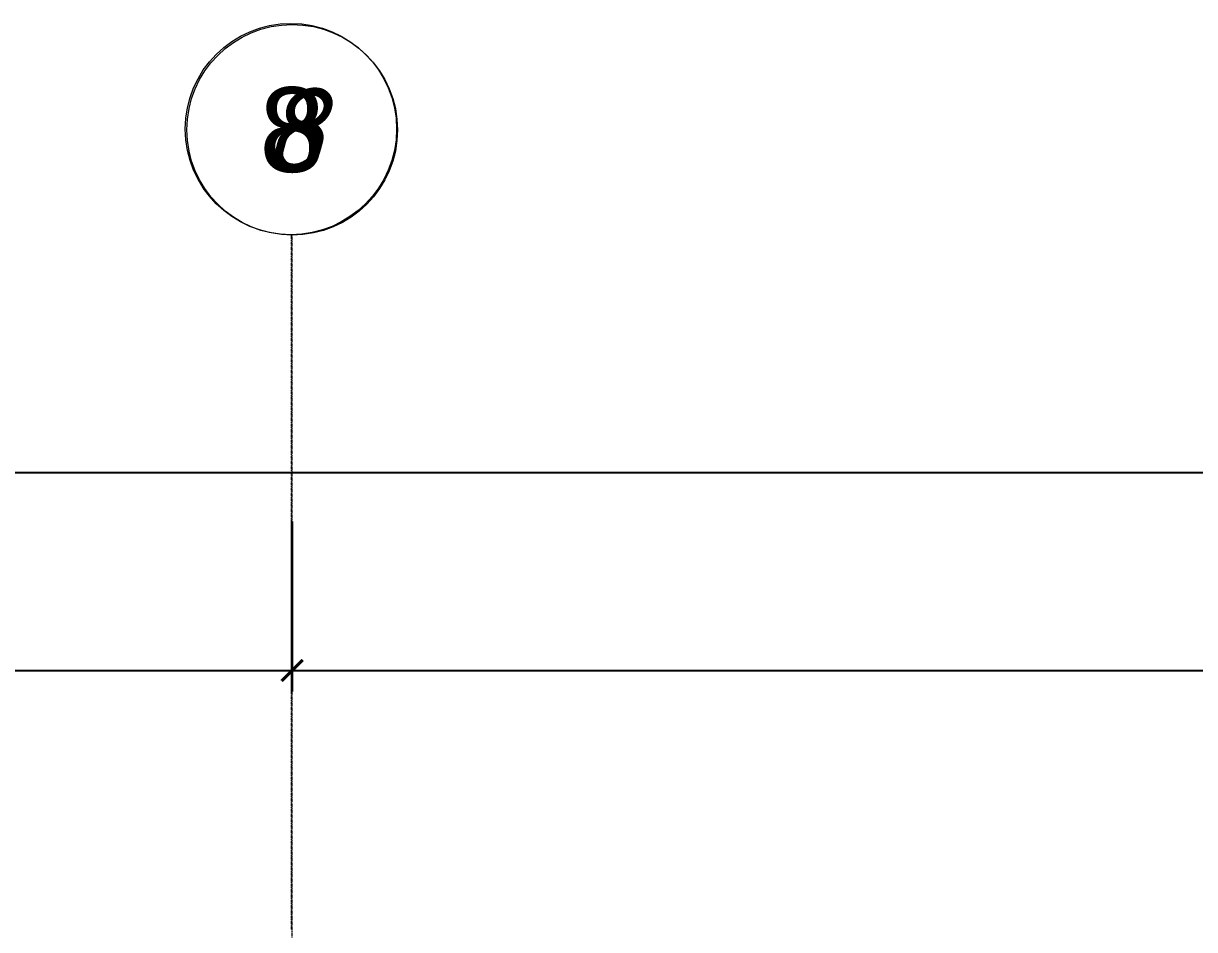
# Model space of a CAD drawing. Header units: millimetres. Extents: x -10178924 to 11692288, y -947381 to 58396.
# Drawn here: x 738282 to 743843, y -809888 to -805585 of the extents above; entities that cross this region are included whole.
import ezdxf
from ezdxf.enums import TextEntityAlignment as Align

# ---------------------------------------------------------------- set-up
doc = ezdxf.new("R2010")
doc.units = ezdxf.units.MM
doc.linetypes.add('осевая', pattern=[50.8, 31.75, -6.35, 6.35, -6.35])
doc.layers.add('PDF _Размеры осевые', color=7, linetype='Continuous', true_color=0x5d6970)
doc.layers.add('PDF _Текст', color=7, linetype='Continuous', lineweight=5)
doc.layers.add('Размеры осевые', color=153, linetype='Continuous', lineweight=9)
doc.styles.add('PDF ArialMT', font='arial.ttf')
doc.styles.add('PDF ISOCPEUR Italic', font='isocpeui.ttf')
doc.styles.add('Текст_М100', font='GOST_Common Italic.ttf', dxfattribs={"height": 250})
doc.dimstyles.new('Размеры_М100', dxfattribs={"dimtxt": 250, "dimasz": 100, "dimexe": 100, "dimexo": 100, "dimgap": 100, "dimtad": 1, "dimrnd": 5, "dimtxsty": 'Текст_М100', "dimblk": 'ARCHTICK', "dimcen": 250, "dimdle": 100, "dimadec": 0, "dimazin": 2, "dimtfac": 1, "dimtmove": 1, "dimatfit": 3, "dimfxl": 1, "dimarcsym": 0})

# ---------------------------------------------------------------- blocks, each defined once
blk = doc.blocks.new('_ArchTick')
at = {"color": 0, "linetype": 'ByBlock', "const_width": 0.15}
blk.add_lwpolyline([(-0.5, -0.5), (0.5, 0.5)], dxfattribs=at)
blk = doc.blocks.new('*D2713')
at = {"layer": 'Defpoints', "color": 0, "ltscale": 100, "transparency": 16777216}
for p in [(-7000, -26444.9), (61000, -26444.9), (61000, -26928.2)]:
    blk.add_point(p, dxfattribs=at)
at = {"layer": 'Размеры осевые', "color": 0, "lineweight": -2, "ltscale": 100, "transparency": 16777216}
for p, q in [((-7000, -26544.9), (-7000, -27028.2)), ((61000, -26544.9), (61000, -27028.2)), ((-7100, -26928.2), (61100, -26928.2))]:
    blk.add_line(p, q, dxfattribs=at)
at = {"layer": 'Размеры осевые', "color": 0, "lineweight": -2, "ltscale": 100, "transparency": 16777216, "xscale": 100, "yscale": 100, "zscale": 100, "rotation": 180}
blk.add_blockref('_ArchTick', (-7000, -26928.2), dxfattribs=at)
at = {"layer": 'Размеры осевые', "color": 0, "lineweight": -2, "ltscale": 100, "transparency": 16777216, "xscale": 100, "yscale": 100, "zscale": 100}
blk.add_blockref('_ArchTick', (61000, -26928.2), dxfattribs=at)
at = {"layer": 'Размеры осевые', "color": 0, "ltscale": 100, "transparency": 16777216, "insert": (27000, -26703.2), "char_height": 250, "attachment_point": 5, "style": 'Текст_М100'}
blk.add_mtext('68000', dxfattribs=at)
blk = doc.blocks.new('*D2717')
at = {"layer": 'Defpoints', "color": 0, "ltscale": 100, "transparency": 16777216}
for p in [(13200, -27060.3), (17200, -27060.3), (17200, -27867.7)]:
    blk.add_point(p, dxfattribs=at)
at = {"layer": 'Размеры осевые', "color": 0, "lineweight": -2, "ltscale": 100, "transparency": 16777216}
for p, q in [((13200, -27160.3), (13200, -27967.7)), ((17200, -27160.3), (17200, -27967.7)), ((13100, -27867.7), (17300, -27867.7))]:
    blk.add_line(p, q, dxfattribs=at)
at = {"layer": 'Размеры осевые', "color": 0, "lineweight": -2, "ltscale": 100, "transparency": 16777216, "xscale": 100, "yscale": 100, "zscale": 100, "rotation": 180}
blk.add_blockref('_ArchTick', (13200, -27867.7), dxfattribs=at)
at = {"layer": 'Размеры осевые', "color": 0, "lineweight": -2, "ltscale": 100, "transparency": 16777216, "xscale": 100, "yscale": 100, "zscale": 100}
blk.add_blockref('_ArchTick', (17200, -27867.7), dxfattribs=at)
at = {"layer": 'Размеры осевые', "color": 0, "ltscale": 100, "transparency": 16777216, "insert": (15200, -27642.7), "char_height": 250, "attachment_point": 5, "style": 'Текст_М100'}
blk.add_mtext('4000', dxfattribs=at)
blk = doc.blocks.new('*D2718')
at = {"layer": 'Defpoints', "color": 0, "ltscale": 100, "transparency": 16777216}
for p in [(17200, -27060.3), (27000, -27248.7), (27000, -27867.7)]:
    blk.add_point(p, dxfattribs=at)
at = {"layer": 'Размеры осевые', "color": 0, "lineweight": -2, "ltscale": 100, "transparency": 16777216}
for p, q in [((17200, -27160.3), (17200, -27967.7)), ((27000, -27348.7), (27000, -27967.7)), ((17100, -27867.7), (27100, -27867.7))]:
    blk.add_line(p, q, dxfattribs=at)
at = {"layer": 'Размеры осевые', "color": 0, "lineweight": -2, "ltscale": 100, "transparency": 16777216, "xscale": 100, "yscale": 100, "zscale": 100, "rotation": 180}
blk.add_blockref('_ArchTick', (17200, -27867.7), dxfattribs=at)
at = {"layer": 'Размеры осевые', "color": 0, "lineweight": -2, "ltscale": 100, "transparency": 16777216, "xscale": 100, "yscale": 100, "zscale": 100}
blk.add_blockref('_ArchTick', (27000, -27867.7), dxfattribs=at)
at = {"layer": 'Размеры осевые', "color": 0, "ltscale": 100, "transparency": 16777216, "insert": (22100, -27642.7), "char_height": 250, "attachment_point": 5, "style": 'Текст_М100'}
blk.add_mtext('9800', dxfattribs=at)
blk = doc.blocks.new('A$C5282721b')
at = {"layer": 'Размеры осевые', "color": 251, "linetype": 'осевая', "ltscale": 0.5, "transparency": 33554687}
blk.add_line((17200, -40100), (17200, -25800), dxfattribs=at)
at = {"layer": 'Размеры осевые', "color": 251, "ltscale": 100, "transparency": 33554687}
blk.add_circle((17200, -25300), 500, dxfattribs=at)
at = {"layer": 'Размеры осевые', "color": 251, "ltscale": 100, "transparency": 33554687, "style": 'PDF ISOCPEUR Italic'}
blk.add_text('8', height=400, dxfattribs=at).set_placement((17200, -25300), align=Align.MIDDLE_CENTER)
at = {"layer": 'Размеры осевые', "color": 251, "ltscale": 100, "transparency": 33554687}
for base, p1, p2, picture, middle in [((61000, -26928.154), (-7000, -26444.862), (61000, -26444.862), '*D2713', (27000, -26703.154)), ((17200, -27867.723), (13200, -27060.289), (17200, -27060.289), '*D2717', (15200, -27642.723)), ((27000, -27867.723), (17200, -27060.289), (27000, -27248.656), '*D2718', (22100, -27642.723))]:
    dim = blk.add_linear_dim(base=base, p1=p1, p2=p2, dimstyle='Размеры_М100', dxfattribs=at)
    dim.commit()
    dim.dimension.update_dxf_attribs({"geometry": picture, "text_midpoint": middle})

msp = doc.modelspace()

# ---------------------------------------------------------------- linework, layer by layer
at = {"layer": 'PDF _Размеры осевые', "lineweight": 9}
for points in [[(739554.5, -806609.7), (739554.5, -806592.8)], [(739554.5, -806618.2), (739554.5, -806614)], [(739554.5, -806635.1), (739554.5, -806622.4)], [(739554.5, -806643.6), (739554.5, -806639.4)], [(739554.5, -806660.5), (739554.5, -806647.8)], [(739554.5, -806669), (739554.5, -806664.8)], [(739554.5, -806685.9), (739554.5, -806673.2)], [(739554.5, -806694.4), (739554.5, -806690.2)], [(739554.5, -806711.3), (739554.5, -806698.6)], [(739554.5, -806719.8), (739554.5, -806715.6)], [(739554.5, -806736.7), (739554.5, -806724)], [(739554.5, -806745.2), (739554.5, -806741)], [(739554.5, -806762.1), (739554.5, -806749.4)], [(739554.5, -806770.6), (739554.5, -806766.4)], [(739554.5, -806787.5), (739554.5, -806774.8)], [(739554.5, -806796), (739554.5, -806791.8)], [(739554.5, -806812.9), (739554.5, -806800.2)], [(739554.5, -806821.4), (739554.5, -806817.2)], [(739554.5, -806838.3), (739554.5, -806825.6)], [(739554.5, -806846.8), (739554.5, -806842.6)], [(739554.5, -806863.7), (739554.5, -806851)], [(739554.5, -806872.2), (739554.5, -806868)], [(739554.5, -806889.1), (739554.5, -806876.4)], [(739554.5, -806897.6), (739554.5, -806893.4)], [(739554.5, -806914.5), (739554.5, -806901.8)], [(739554.5, -806923), (739554.5, -806918.8)], [(739554.5, -806939.9), (739554.5, -806927.2)], [(739554.5, -806948.4), (739554.5, -806944.2)], [(739554.5, -806965.3), (739554.5, -806952.6)], [(739554.5, -806973.8), (739554.5, -806969.6)], [(739554.5, -806990.7), (739554.5, -806978)], [(739554.5, -806999.2), (739554.5, -806995)], [(739554.5, -807016.1), (739554.5, -807003.4)], [(739554.5, -807024.6), (739554.5, -807020.4)], [(739554.5, -807041.5), (739554.5, -807028.8)], [(739554.5, -807050), (739554.5, -807045.8)], [(739554.5, -807066.9), (739554.5, -807054.2)], [(739554.5, -807075.4), (739554.5, -807071.2)], [(739554.5, -807092.3), (739554.5, -807079.6)], [(739554.5, -807100.8), (739554.5, -807096.6)], [(739554.5, -807117.7), (739554.5, -807105)], [(739554.5, -807126.2), (739554.5, -807122)], [(739554.5, -807143.1), (739554.5, -807130.4)], [(739554.5, -807151.6), (739554.5, -807147.4)], [(739554.5, -807168.5), (739554.5, -807155.8)], [(739554.5, -807177), (739554.5, -807172.8)], [(739554.5, -807193.9), (739554.5, -807181.2)], [(739554.5, -807202.4), (739554.5, -807198.2)], [(739554.5, -807219.3), (739554.5, -807206.6)], [(739554.5, -807227.8), (739554.5, -807223.6)], [(739554.5, -807244.7), (739554.5, -807232)], [(739554.5, -807253.2), (739554.5, -807249)], [(739554.5, -807270.1), (739554.5, -807257.4)], [(739554.5, -807278.6), (739554.5, -807274.4)], [(739554.5, -807295.5), (739554.5, -807282.8)], [(739554.5, -807304), (739554.5, -807299.8)], [(739554.5, -807320.9), (739554.5, -807308.2)], [(739554.5, -807329.4), (739554.5, -807325.2)], [(739554.5, -807346.3), (739554.5, -807333.6)], [(739554.5, -807354.8), (739554.5, -807350.6)], [(739554.5, -807371.7), (739554.5, -807359)], [(739554.5, -807380.2), (739554.5, -807376)], [(739554.5, -807397.1), (739554.5, -807384.4)], [(739554.5, -807405.6), (739554.5, -807401.4)], [(739554.5, -807422.5), (739554.5, -807409.8)], [(739554.5, -807431), (739554.5, -807426.8)], [(739554.5, -807447.9), (739554.5, -807435.2)], [(739554.5, -807456.4), (739554.5, -807452.2)], [(739554.5, -807473.3), (739554.5, -807460.6)], [(739554.5, -807481.8), (739554.5, -807477.6)], [(739554.5, -807498.7), (739554.5, -807486)], [(739554.5, -807507.2), (739554.5, -807503)], [(739554.5, -807524.1), (739554.5, -807511.4)], [(739554.5, -807532.6), (739554.5, -807528.4)], [(739554.5, -807549.5), (739554.5, -807536.8)], [(739554.5, -807558), (739554.5, -807553.8)], [(739554.5, -807574.9), (739554.5, -807562.2)], [(739554.5, -807583.4), (739554.5, -807579.2)], [(739554.5, -807600.3), (739554.5, -807587.6)], [(739554.5, -807608.8), (739554.5, -807604.6)], [(739554.5, -807625.7), (739554.5, -807613)], [(739554.5, -807634.2), (739554.5, -807630)], [(739554.5, -807651.1), (739554.5, -807638.4)], [(739554.5, -807659.6), (739554.5, -807655.4)], [(739554.5, -807676.5), (739554.5, -807663.8)], [(715255, -807718.9), (783451.7, -807718.9)], [(739554.5, -807685), (739554.5, -807680.8)], [(739554.5, -807701.9), (739554.5, -807689.2)], [(739554.5, -807710.4), (739554.5, -807706.2)], [(739554.5, -807727.3), (739554.5, -807714.6)], [(739554.5, -807735.8), (739554.5, -807731.6)], [(739554.5, -807752.7), (739554.5, -807740)], [(739554.5, -807761.2), (739554.5, -807757)], [(739554.5, -807778.1), (739554.5, -807765.4)], [(739554.5, -807786.6), (739554.5, -807782.4)], [(739554.5, -807803.5), (739554.5, -807790.8)], [(739554.5, -807812), (739554.5, -807807.8)], [(739554.5, -807828.9), (739554.5, -807816.2)], [(739554.5, -807837.4), (739554.5, -807833.2)], [(739554.5, -807854.3), (739554.5, -807841.6)], [(739554.5, -807862.8), (739554.5, -807858.6)], [(739554.5, -807879.7), (739554.5, -807867)], [(739554.5, -807888.2), (739554.5, -807884)], [(739554.5, -807905.1), (739554.5, -807892.4)], [(739554.5, -807913.6), (739554.5, -807909.4)], [(739554.5, -807930.5), (739554.5, -807917.8)], [(739554.5, -807939), (739554.5, -807934.8)], [(739554.5, -807955.9), (739554.5, -807943.2)], [(739554.5, -807964.4), (739554.5, -807960.2)], [(739554.5, -807981.3), (739554.5, -807968.6)], [(739554.5, -807989.8), (739554.5, -807985.6)], [(739554.5, -808006.7), (739554.5, -807994)], [(739554.5, -808015.2), (739554.5, -808011)], [(739554.5, -808032.1), (739554.5, -808019.4)], [(739554.5, -808040.6), (739554.5, -808036.4)], [(739554.5, -808057.5), (739554.5, -808044.8)], [(739554.5, -808066), (739554.5, -808061.8)], [(739554.5, -808082.9), (739554.5, -808070.2)], [(739554.5, -808091.4), (739554.5, -808087.2)], [(739554.5, -808108.3), (739554.5, -808095.6)], [(739554.5, -808116.8), (739554.5, -808112.6)], [(739554.5, -808133.7), (739554.5, -808121)], [(739554.5, -808142.2), (739554.5, -808138)], [(739554.5, -808159.1), (739554.5, -808146.4)], [(739554.5, -808167.6), (739554.5, -808163.4)], [(739554.5, -808184.5), (739554.5, -808171.8)], [(739554.5, -808193), (739554.5, -808188.8)], [(739554.5, -808209.9), (739554.5, -808197.2)], [(739554.5, -808218.4), (739554.5, -808214.2)], [(739554.5, -808235.3), (739554.5, -808222.6)], [(739554.5, -808243.8), (739554.5, -808239.6)], [(739554.5, -808260.7), (739554.5, -808248)], [(739554.5, -808269.2), (739554.5, -808265)], [(739554.5, -808286.1), (739554.5, -808273.4)], [(739554.5, -808294.6), (739554.5, -808290.4)], [(739554.5, -808311.5), (739554.5, -808298.8)], [(739554.5, -808320), (739554.5, -808315.8)], [(739554.5, -808336.9), (739554.5, -808324.2)], [(739554.5, -808345.4), (739554.5, -808341.2)], [(739554.5, -808362.3), (739554.5, -808349.6)], [(739554.5, -808370.8), (739554.5, -808366.6)], [(739554.5, -808387.7), (739554.5, -808375)], [(739554.5, -808396.2), (739554.5, -808392)], [(739554.5, -808413.1), (739554.5, -808400.4)], [(739554.5, -808421.6), (739554.5, -808417.4)], [(739554.5, -808438.5), (739554.5, -808425.8)], [(739554.5, -808447), (739554.5, -808442.8)], [(739554.5, -808463.9), (739554.5, -808451.2)], [(739554.5, -808472.4), (739554.5, -808468.2)], [(739554.5, -808489.3), (739554.5, -808476.6)], [(739554.5, -808497.8), (739554.5, -808493.6)], [(739554.5, -808514.7), (739554.5, -808502)], [(739554.5, -808523.2), (739554.5, -808519)], [(739554.5, -808540.1), (739554.5, -808527.4)], [(739554.5, -808548.6), (739554.5, -808544.4)], [(739554.5, -808565.5), (739554.5, -808552.8)], [(739554.5, -808574), (739554.5, -808569.8)], [(739554.5, -808590.9), (739554.5, -808578.2)], [(739554.5, -808599.4), (739554.5, -808595.2)], [(739554.5, -808616.3), (739554.5, -808603.6)], [(735456.6, -808658.7), (739655.9, -808658.7)], [(739457.1, -808658.7), (749455.9, -808658.7)], [(739554.5, -808624.8), (739554.5, -808620.6)], [(739554.5, -808641.7), (739554.5, -808629)], [(739554.5, -808650.2), (739554.5, -808646)], [(739554.5, -808667.1), (739554.5, -808654.4)], [(739554.5, -808675.6), (739554.5, -808671.4)], [(739554.5, -808692.5), (739554.5, -808679.8)], [(739554.5, -808701), (739554.5, -808696.8)], [(739554.5, -808717.9), (739554.5, -808705.2)], [(739554.5, -808726.4), (739554.5, -808722.2)], [(739554.5, -808743.3), (739554.5, -808730.6)], [(739554.5, -808751.8), (739554.5, -808747.6)], [(739554.5, -808768.7), (739554.5, -808756)], [(739554.5, -808777.2), (739554.5, -808773)], [(739554.5, -808794.1), (739554.5, -808781.4)], [(739554.5, -808802.6), (739554.5, -808798.4)], [(739554.5, -808819.5), (739554.5, -808806.8)], [(739554.5, -808828), (739554.5, -808823.8)], [(739554.5, -808844.9), (739554.5, -808832.2)], [(739554.5, -808853.4), (739554.5, -808849.2)], [(739554.5, -808870.3), (739554.5, -808857.6)], [(739554.5, -808878.8), (739554.5, -808874.6)], [(739554.5, -808895.7), (739554.5, -808883)], [(739554.5, -808904.2), (739554.5, -808900)], [(739554.5, -808921.1), (739554.5, -808908.4)], [(739554.5, -808929.6), (739554.5, -808925.4)], [(739554.5, -808946.5), (739554.5, -808933.8)], [(739554.5, -808955), (739554.5, -808950.8)], [(739554.5, -808971.9), (739554.5, -808959.2)], [(739554.5, -808980.4), (739554.5, -808976.2)], [(739554.5, -808997.3), (739554.5, -808984.6)], [(739554.5, -809005.8), (739554.5, -809001.6)], [(739554.5, -809022.7), (739554.5, -809010)], [(739554.5, -809031.2), (739554.5, -809027)], [(739554.5, -809048.1), (739554.5, -809035.4)], [(739554.5, -809056.6), (739554.5, -809052.4)], [(739554.5, -809073.5), (739554.5, -809060.8)], [(739554.5, -809082), (739554.5, -809077.8)], [(739554.5, -809098.9), (739554.5, -809086.2)], [(739554.5, -809107.4), (739554.5, -809103.2)], [(739554.5, -809124.3), (739554.5, -809111.6)], [(739554.5, -809132.8), (739554.5, -809128.6)], [(739554.5, -809149.7), (739554.5, -809137)], [(739554.5, -809158.2), (739554.5, -809154)], [(739554.5, -809175.1), (739554.5, -809162.4)], [(739554.5, -809183.6), (739554.5, -809179.4)], [(739554.5, -809200.5), (739554.5, -809187.8)], [(739554.5, -809209), (739554.5, -809204.8)], [(739554.5, -809225.9), (739554.5, -809213.2)], [(739554.5, -809234.4), (739554.5, -809230.2)], [(739554.5, -809251.3), (739554.5, -809238.6)], [(739554.5, -809259.8), (739554.5, -809255.6)], [(739554.5, -809276.7), (739554.5, -809264)], [(739554.5, -809285.2), (739554.5, -809281)], [(739554.5, -809302.1), (739554.5, -809289.4)], [(739554.5, -809310.6), (739554.5, -809306.4)], [(739554.5, -809327.5), (739554.5, -809314.8)], [(739554.5, -809336), (739554.5, -809331.8)], [(739554.5, -809352.9), (739554.5, -809340.2)], [(739554.5, -809361.4), (739554.5, -809357.2)], [(739554.5, -809378.3), (739554.5, -809365.6)], [(739554.5, -809386.8), (739554.5, -809382.6)], [(739554.5, -809403.8), (739554.5, -809391.1)], [(739554.5, -809412.2), (739554.5, -809408)], [(739554.5, -809429.1), (739554.5, -809416.5)], [(739554.5, -809437.6), (739554.5, -809433.4)], [(739554.5, -809454.5), (739554.5, -809441.8)], [(739554.5, -809463), (739554.5, -809458.8)], [(739554.5, -809479.9), (739554.5, -809467.2)], [(739554.5, -809488.4), (739554.5, -809484.2)], [(739554.5, -809505.3), (739554.5, -809492.6)], [(739554.5, -809513.8), (739554.5, -809509.6)], [(739554.5, -809530.8), (739554.5, -809518.1)], [(739554.5, -809539.2), (739554.5, -809535)], [(739554.5, -809556.2), (739554.5, -809543.5)], [(739554.5, -809564.6), (739554.5, -809560.4)], [(739554.5, -809581.5), (739554.5, -809568.8)], [(739554.5, -809590), (739554.5, -809585.8)], [(739554.5, -809606.9), (739554.5, -809594.2)], [(739554.5, -809615.4), (739554.5, -809611.2)], [(739554.5, -809632.4), (739554.5, -809619.7)], [(739554.5, -809640.8), (739554.5, -809636.6)], [(739554.5, -809657.8), (739554.5, -809645.1)], [(739554.5, -809666.2), (739554.5, -809662)], [(739554.5, -809683.2), (739554.5, -809670.5)], [(739554.5, -809691.6), (739554.5, -809687.4)], [(739554.5, -809708.5), (739554.5, -809695.8)], [(739554.5, -809717), (739554.5, -809712.8)], [(739554.5, -809733.9), (739554.5, -809721.2)], [(739554.5, -809742.4), (739554.5, -809738.2)], [(739554.5, -809759.4), (739554.5, -809746.7)], [(739554.5, -809767.8), (739554.5, -809763.6)], [(739554.5, -809784.8), (739554.5, -809772.1)], [(739554.5, -809793.2), (739554.5, -809789)], [(739554.5, -809810.2), (739554.5, -809797.5)], [(739554.5, -809818.6), (739554.5, -809814.4)], [(739554.5, -809835.6), (739554.5, -809822.9)], [(739554.5, -809844), (739554.5, -809839.8)], [(739554.5, -809861), (739554.5, -809848.3)], [(739554.5, -809869.4), (739554.5, -809865.2)], [(739554.5, -809886.4), (739554.5, -809873.7)]]:
    msp.add_lwpolyline(points, dxfattribs=at)
msp.add_lwpolyline([(739554.5, -808760.2), (739554.5, -807951.7)], close=True, dxfattribs=at)
msp.add_circle((739552.4, -806086.9), 501.6, dxfattribs=at)
at = {"layer": 'PDF _Размеры осевые', "transparency": 33554559}
for points in [[(739499.4, -808705.2), (739512.1, -808713.7), (739601, -808603.6)], [(739601, -808603.6), (739512.1, -808713.7), (739499.4, -808705.2)], [(739512.1, -808713.7), (739601, -808603.6), (739609.5, -808612.1)], [(739609.5, -808612.1), (739601, -808603.6), (739512.1, -808713.7)]]:
    msp.add_solid(points, dxfattribs=at)

# ---------------------------------------------------------------- block references
msp.add_blockref('A$C5282721b', (722358.6, -780790.4))

# ---------------------------------------------------------------- texts
at = {"layer": 'PDF _Текст', "color": 251, "true_color": 0x5d6970, "insert": (739402.1, -806092.5), "char_height": 402.3, "attachment_point": 4, "style": 'PDF ArialMT'}
msp.add_mtext('8', dxfattribs=at)

doc.saveas('drawing.dxf')
